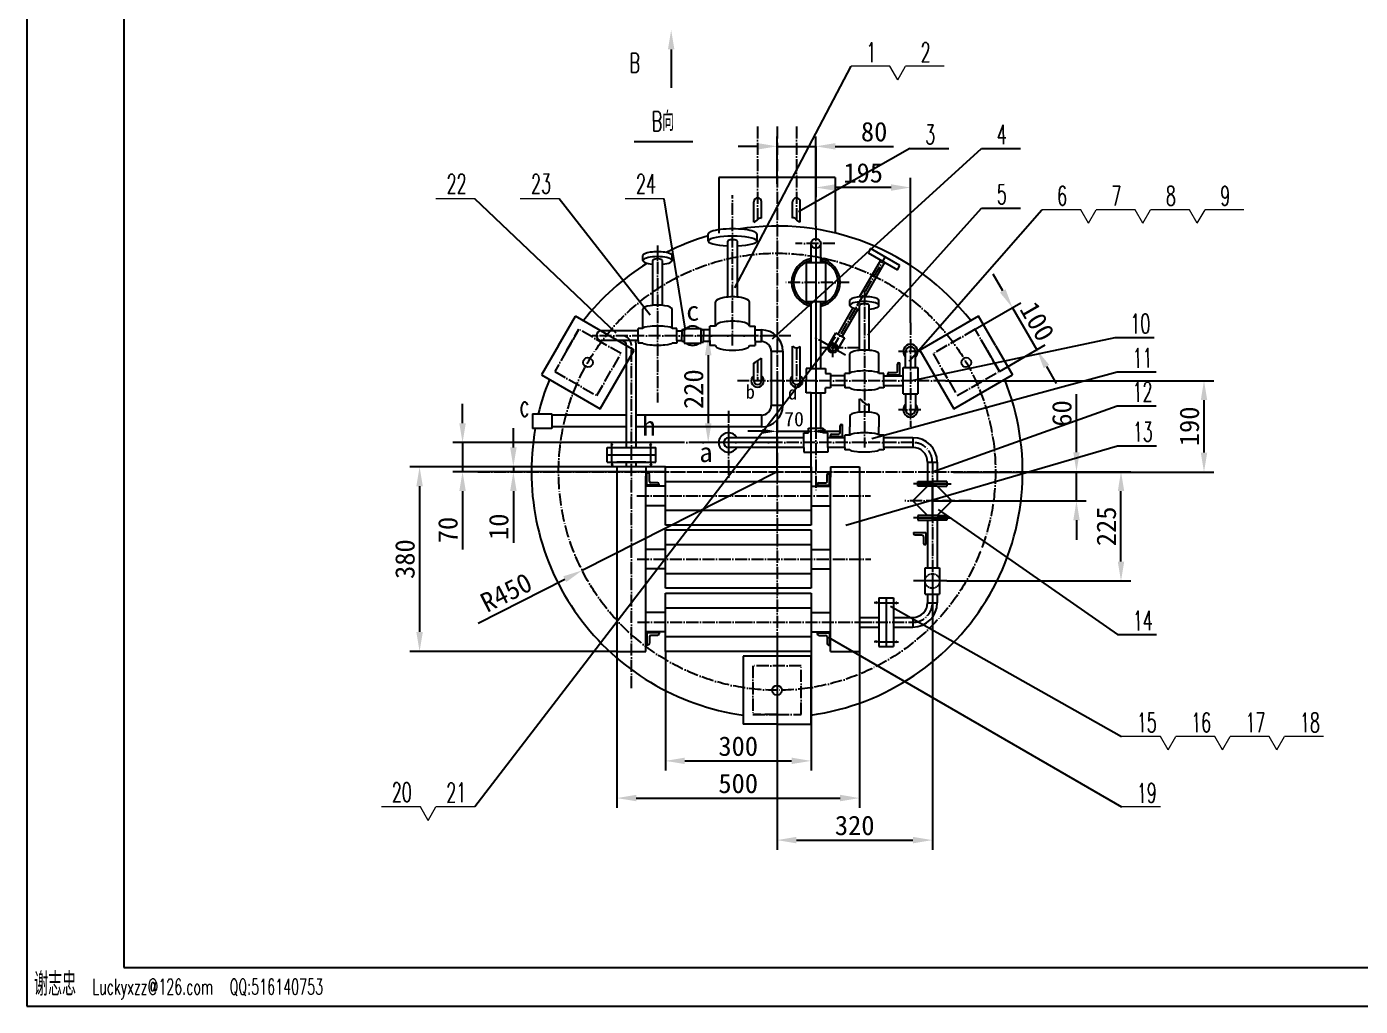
# Model space of a CAD drawing. Extents: x -156 to 6851, y -15624 to -9805.
# Drawn here: x -156 to 2592, y -15624 to -13606 of the extents above; entities that cross this region are included whole.
import ezdxf

# ---------------------------------------------------------------- set-up
doc = ezdxf.new("R2010")
doc.units = 0
doc.header["$LTSCALE"] = 10
doc.header["$MEASUREMENT"] = 0
doc.linetypes.add('DASHED2', pattern=[0.375, 0.25, -0.125])
doc.linetypes.add('DHX', pattern=[3.36, 2.5, -0.4, 0.06, -0.4])
doc.layers.get('0').update_dxf_attribs({"linetype": 'CONTINUOUS'})
doc.layers.get('DEFPOINTS').update_dxf_attribs({"linetype": 'CONTINUOUS'})
doc.layers.add('图层3', color=7, linetype='DASHED2')
doc.layers.add('细直线', color=7, linetype='CONTINUOUS', lineweight=15)
doc.styles.add('HZ', font='txt.shx', dxfattribs={"width": 0.6, "height": 5, "bigfont": 'hztxt.shx'})
doc.dimstyles.new('xie大字体ISO-25', dxfattribs={"dimtxt": 40, "dimasz": 40, "dimexe": 20, "dimexo": 0, "dimgap": 10, "dimtad": 1, "dimtxsty": 'Standard', "dimcen": 2.5, "dimadec": 0, "dimazin": 0, "dimtfac": 1, "dimtmove": 0, "dimatfit": 3, "dimfxl": 0, "dimarcsym": 0})

# ---------------------------------------------------------------- blocks, each defined once
blk = doc.blocks.new('*D176')
at = {"color": 0, "lineweight": -2}
for p, q in [((1710, -14732.7), (1710, -15301.4)), ((1390, -14862.7), (1390, -15301.4)), ((1430, -15281.4), (1670, -15281.4))]:
    blk.add_line(p, q, dxfattribs=at)
at = {"color": 0}
for points in [[(1430, -15274.7), (1430, -15288), (1390, -15281.4)], [(1670, -15274.7), (1670, -15288), (1710, -15281.4)]]:
    blk.add_solid(points, dxfattribs=at)
at = {"layer": 'DEFPOINTS', "color": 0}
for p in [(1710, -14732.7), (1390, -14862.7), (1710, -15281.4)]:
    blk.add_point(p, dxfattribs=at)
at = {"color": 0, "insert": (1550, -15251.4), "char_height": 40, "attachment_point": 5}
blk.add_mtext('320', dxfattribs=at)
blk = doc.blocks.new('*D177')
at = {"color": 0, "lineweight": -2}
for p, q in [((846.8, -14472.7), (846.8, -14432.7)), ((1160, -14512.7), (826.8, -14512.7)), ((1160, -14522.7), (826.8, -14522.7)), ((846.8, -14512.7), (846.8, -14522.7)), ((846.8, -14562.7), (846.8, -14669.3))]:
    blk.add_line(p, q, dxfattribs=at)
at = {"color": 0}
for points in [[(840.1, -14472.7), (853.5, -14472.7), (846.8, -14512.7)], [(840.1, -14562.7), (853.5, -14562.7), (846.8, -14522.7)]]:
    blk.add_solid(points, dxfattribs=at)
at = {"layer": 'DEFPOINTS', "color": 0}
for p in [(846.8, -14522.7), (1160, -14512.7), (1160, -14522.7)]:
    blk.add_point(p, dxfattribs=at)
at = {"color": 0, "insert": (816.8, -14636), "char_height": 40, "attachment_point": 5, "rotation": 90}
blk.add_mtext('10', dxfattribs=at)
blk = doc.blocks.new('*D178')
at = {"color": 0, "lineweight": -2}
for p, q in [((1390, -13930), (1390, -13832.6)), ((1470, -14017.1), (1470, -13832.6)), ((1350, -13852.6), (1310, -13852.6)), ((1390, -13852.6), (1470, -13852.6)), ((1510, -13852.6), (1630, -13852.6))]:
    blk.add_line(p, q, dxfattribs=at)
at = {"color": 0}
for points in [[(1350, -13845.9), (1350, -13859.2), (1390, -13852.6)], [(1510, -13845.9), (1510, -13859.2), (1470, -13852.6)]]:
    blk.add_solid(points, dxfattribs=at)
at = {"layer": 'DEFPOINTS', "color": 0}
for p in [(1470, -13852.6), (1390, -13930), (1470, -14017.1)]:
    blk.add_point(p, dxfattribs=at)
at = {"color": 0, "insert": (1590, -13822.6), "char_height": 40, "attachment_point": 5}
blk.add_mtext('80', dxfattribs=at)
blk = doc.blocks.new('*D179')
at = {"color": 0, "lineweight": -2}
for p, q in [((1470, -13852.6), (1470, -13957.4)), ((1665, -14216), (1665, -13917.4)), ((1625, -13937.4), (1510, -13937.4))]:
    blk.add_line(p, q, dxfattribs=at)
at = {"color": 0}
for points in [[(1510, -13930.7), (1510, -13944.1), (1470, -13937.4)], [(1625, -13930.7), (1625, -13944.1), (1665, -13937.4)]]:
    blk.add_solid(points, dxfattribs=at)
at = {"layer": 'DEFPOINTS', "color": 0}
for p in [(1470, -13852.6), (1470, -13937.4), (1665, -14216)]:
    blk.add_point(p, dxfattribs=at)
at = {"color": 0, "insert": (1567.5, -13907.4), "char_height": 40, "attachment_point": 5}
blk.add_mtext('195', dxfattribs=at)
blk = doc.blocks.new('*D180')
at = {"color": 0, "lineweight": -2}
for p, q in [((1060, -14512.7), (633.6, -14512.7)), ((653.6, -14552.7), (653.6, -14852.7)), ((1060, -14892.7), (633.6, -14892.7))]:
    blk.add_line(p, q, dxfattribs=at)
at = {"color": 0}
for points in [[(646.9, -14552.7), (660.3, -14552.7), (653.6, -14512.7)], [(646.9, -14852.7), (660.3, -14852.7), (653.6, -14892.7)]]:
    blk.add_solid(points, dxfattribs=at)
at = {"layer": 'DEFPOINTS', "color": 0}
for p in [(1060, -14512.7), (653.6, -14892.7), (1060, -14892.7)]:
    blk.add_point(p, dxfattribs=at)
at = {"color": 0, "insert": (623.6, -14702.7), "char_height": 40, "attachment_point": 5, "rotation": 90}
blk.add_mtext('380', dxfattribs=at)
blk = doc.blocks.new('*D181')
at = {"color": 0, "lineweight": -2}
for p, q in [((1060, -14892.7), (1060, -15214.8)), ((1560, -14892.7), (1560, -15214.8)), ((1100, -15194.8), (1520, -15194.8))]:
    blk.add_line(p, q, dxfattribs=at)
at = {"color": 0}
for points in [[(1100, -15188.1), (1100, -15201.4), (1060, -15194.8)], [(1520, -15188.1), (1520, -15201.4), (1560, -15194.8)]]:
    blk.add_solid(points, dxfattribs=at)
at = {"layer": 'DEFPOINTS', "color": 0}
for p in [(1060, -14892.7), (1560, -14892.7), (1560, -15194.8)]:
    blk.add_point(p, dxfattribs=at)
at = {"color": 0, "insert": (1310, -15164.8), "char_height": 40, "attachment_point": 5}
blk.add_mtext('500', dxfattribs=at)
blk = doc.blocks.new('*D184')
at = {"color": 0, "lineweight": -2}
for p, q in [((1855, -14150.3), (1835, -14115.6)), ((1798, -14229.4), (1892.4, -14174.9)), ((1875, -14184.9), (1925, -14271.5)), ((1848, -14316), (1942.4, -14261.5)), ((1945, -14306.1), (1965, -14340.8))]:
    blk.add_line(p, q, dxfattribs=at)
at = {"color": 0}
for points in [[(1860.8, -14146.9), (1849.3, -14153.6), (1875, -14184.9)], [(1950.8, -14302.8), (1939.3, -14309.5), (1925, -14271.5)]]:
    blk.add_solid(points, dxfattribs=at)
at = {"layer": 'DEFPOINTS', "color": 0}
for p in [(1798, -14229.4), (1925, -14271.5), (1848, -14316)]:
    blk.add_point(p, dxfattribs=at)
at = {"color": 0, "insert": (1926, -14213.2), "char_height": 40, "attachment_point": 5, "rotation": 300}
blk.add_mtext('100', dxfattribs=at)
blk = doc.blocks.new('*D185')
at = {"color": 0, "lineweight": -2}
for p, q in [((1345, -14242.7), (1228.2, -14242.7)), ((1248.2, -14282.7), (1248.2, -14422.7)), ((1390, -14462.7), (1228.2, -14462.7))]:
    blk.add_line(p, q, dxfattribs=at)
at = {"color": 0}
for points in [[(1241.5, -14282.7), (1254.9, -14282.7), (1248.2, -14242.7)], [(1241.5, -14422.7), (1254.9, -14422.7), (1248.2, -14462.7)]]:
    blk.add_solid(points, dxfattribs=at)
at = {"layer": 'DEFPOINTS', "color": 0}
for p in [(1345, -14242.7), (1248.2, -14462.7), (1390, -14462.7)]:
    blk.add_point(p, dxfattribs=at)
at = {"color": 0, "insert": (1218.2, -14352.7), "char_height": 40, "attachment_point": 5, "rotation": 90}
blk.add_mtext('220', dxfattribs=at)
blk = doc.blocks.new('*D186')
at = {"color": 0, "lineweight": -2}
for p, q in [((742.1, -14422.7), (742.1, -14382.7)), ((1173.7, -14462.7), (722.1, -14462.7)), ((742.1, -14462.7), (742.1, -14522.7)), ((1060, -14522.7), (722.1, -14522.7)), ((742.1, -14562.7), (742.1, -14682.7))]:
    blk.add_line(p, q, dxfattribs=at)
at = {"color": 0}
for points in [[(735.4, -14422.7), (748.8, -14422.7), (742.1, -14462.7)], [(735.4, -14562.7), (748.8, -14562.7), (742.1, -14522.7)]]:
    blk.add_solid(points, dxfattribs=at)
at = {"layer": 'DEFPOINTS', "color": 0}
for p in [(1173.7, -14462.7), (742.1, -14522.7), (1060, -14522.7)]:
    blk.add_point(p, dxfattribs=at)
at = {"color": 0, "insert": (712.1, -14642.7), "char_height": 40, "attachment_point": 5, "rotation": 90}
blk.add_mtext('70', dxfattribs=at)
blk = doc.blocks.new('*D187')
at = {"color": 0, "lineweight": -2}
for p, q in [((2006.9, -14482.7), (2006.9, -14362.7)), ((1963.3, -14522.7), (2026.9, -14522.7)), ((2006.9, -14582.7), (2006.9, -14522.7)), ((1710, -14582.7), (2026.9, -14582.7)), ((2006.9, -14622.7), (2006.9, -14662.7))]:
    blk.add_line(p, q, dxfattribs=at)
at = {"color": 0}
for points in [[(2000.3, -14482.7), (2013.6, -14482.7), (2006.9, -14522.7)], [(2000.3, -14622.7), (2013.6, -14622.7), (2006.9, -14582.7)]]:
    blk.add_solid(points, dxfattribs=at)
at = {"layer": 'DEFPOINTS', "color": 0}
for p in [(1963.3, -14522.7), (2006.9, -14522.7), (1710, -14582.7)]:
    blk.add_point(p, dxfattribs=at)
at = {"color": 0, "insert": (1976.9, -14402.7), "char_height": 40, "attachment_point": 5, "rotation": 90}
blk.add_mtext('60', dxfattribs=at)
blk = doc.blocks.new('*D188')
at = {"color": 0, "lineweight": -2}
for p, q in [((1897.5, -14522.7), (2118.6, -14522.7)), ((2098.6, -14707.7), (2098.6, -14562.7)), ((1740, -14747.7), (2118.6, -14747.7))]:
    blk.add_line(p, q, dxfattribs=at)
at = {"color": 0}
for points in [[(2092, -14562.7), (2105.3, -14562.7), (2098.6, -14522.7)], [(2092, -14707.7), (2105.3, -14707.7), (2098.6, -14747.7)]]:
    blk.add_solid(points, dxfattribs=at)
at = {"layer": 'DEFPOINTS', "color": 0}
for p in [(1897.5, -14522.7), (2098.6, -14522.7), (1740, -14747.7)]:
    blk.add_point(p, dxfattribs=at)
at = {"color": 0, "insert": (2068.6, -14635.2), "char_height": 40, "attachment_point": 5, "rotation": 90}
blk.add_mtext('225', dxfattribs=at)
blk = doc.blocks.new('*D189')
at = {"color": 0, "lineweight": -2}
for p, q in [((1160, -14892.7), (1160, -15138.2)), ((1460, -14892.7), (1460, -15138.2)), ((1200, -15118.2), (1420, -15118.2))]:
    blk.add_line(p, q, dxfattribs=at)
at = {"color": 0}
for points in [[(1200, -15111.5), (1200, -15124.8), (1160, -15118.2)], [(1420, -15111.5), (1420, -15124.8), (1460, -15118.2)]]:
    blk.add_solid(points, dxfattribs=at)
at = {"layer": 'DEFPOINTS', "color": 0}
for p in [(1160, -14892.7), (1460, -14892.7), (1460, -15118.2)]:
    blk.add_point(p, dxfattribs=at)
at = {"color": 0, "insert": (1310, -15088.2), "char_height": 40, "attachment_point": 5}
blk.add_mtext('300', dxfattribs=at)
blk = doc.blocks.new('*D190')
at = {"color": 0, "lineweight": -2}
for p, q in [((1390, -14522.7), (1390, -14419.5)), ((1460, -14522.7), (1460, -14419.5)), ((1360, -14439.5), (1330, -14439.5)), ((1390, -14439.5), (1460, -14439.5)), ((1490, -14439.5), (1520, -14439.5))]:
    blk.add_line(p, q, dxfattribs=at)
at = {"color": 0}
for points in [[(1360, -14434.5), (1360, -14444.5), (1390, -14439.5)], [(1490, -14434.5), (1490, -14444.5), (1460, -14439.5)]]:
    blk.add_solid(points, dxfattribs=at)
at = {"layer": 'DEFPOINTS', "color": 0}
for p in [(1460, -14439.5), (1390, -14522.7), (1460, -14522.7)]:
    blk.add_point(p, dxfattribs=at)
at = {"color": 0, "insert": (1425, -14414.5), "char_height": 30, "attachment_point": 5}
blk.add_mtext('70', dxfattribs=at)
blk = doc.blocks.new('*D191')
at = {"color": 0, "lineweight": -2}
for p, q in [((1737.1, -14335.2), (2289.6, -14335.2)), ((2269.6, -14375.2), (2269.6, -14483.3)), ((1753.5, -14523.3), (2289.6, -14523.3))]:
    blk.add_line(p, q, dxfattribs=at)
at = {"color": 0}
for points in [[(2263, -14375.2), (2276.3, -14375.2), (2269.6, -14335.2)], [(2263, -14483.3), (2276.3, -14483.3), (2269.6, -14523.3)]]:
    blk.add_solid(points, dxfattribs=at)
at = {"layer": 'DEFPOINTS', "color": 0}
for p in [(1737.1, -14335.2), (1753.5, -14523.3), (2269.6, -14523.3)]:
    blk.add_point(p, dxfattribs=at)
at = {"color": 0, "insert": (2239.6, -14429.2), "char_height": 40, "attachment_point": 5, "rotation": 90}
blk.add_mtext('190', dxfattribs=at)
blk = doc.blocks.new('*D202')
at = {"color": 0, "lineweight": -2}
for p, q in [((1390, -14522.7), (988.5, -14725.9)), ((774.4, -14834.3), (952.8, -14744))]:
    blk.add_line(p, q, dxfattribs=at)
at = {"color": 0}
blk.add_solid([(949.8, -14738), (955.8, -14749.9), (988.5, -14725.9)], dxfattribs=at)
at = {"layer": 'DEFPOINTS', "color": 0}
for p in [(1390, -14522.7), (988.5, -14725.9)]:
    blk.add_point(p, dxfattribs=at)
at = {"color": 0, "insert": (832.2, -14771.4), "char_height": 40, "attachment_point": 5, "rotation": 26.85}
blk.add_mtext('R450', dxfattribs=at)

msp = doc.modelspace()

# ---------------------------------------------------------------- linework, layer by layer
at = {"color": 0}
for p, q in [((-155.873, -10871.679), (-155.873, -15623.679)), ((44.127, -10951.679), (44.127, -15543.679)), ((1303.343, -14143.665), (1542.606, -13687.538)), ((1095.688, -13842.569), (1216.846, -13842.569)), ((1380.513, -14248.773), (1811.414, -13856.794)), ((1663.869, -13856.794), (1434.115, -13987.604)), ((1663.869, -13856.794), (1743.869, -13856.794)), ((1811.414, -13856.794), (1891.414, -13856.794)), ((1509.978, -13916.683), (1269.978, -13916.683)), ((1269.978, -13916.683), (1269.978, -14031.118)), ((1509.978, -13916.683), (1509.978, -14031.118)), ((1058.785, -14237.4), (767.177, -13960.514)), ((1128.514, -14200.213), (941.001, -13960.514)), ((1201.115, -14230.943), (1157.296, -13960.514)), ((1341.978, -14008.955), (1341.978, -13966.683)), ((1357.978, -14000.257), (1357.978, -13966.683)), ((1421.978, -14000.257), (1421.978, -13966.683)), ((1437.978, -14008.955), (1437.978, -13966.683)), ((1577.094, -14240.998), (1811.414, -13980.153)), ((1662.328, -14294.818), (1935.696, -13983.107)), ((1811.414, -13980.153), (1891.414, -13980.153)), ((1248.305, -14047.683), (1248.305, -14032.683)), ((1348.305, -14032.683), (1348.305, -14047.683)), ((1288.305, -14163.1), (1288.305, -14047.683)), ((1308.305, -14163.1), (1308.305, -14047.683)), ((1459.974, -14092.683), (1459.974, -14052.683)), ((1479.974, -14092.683), (1479.974, -14052.683)), ((1582.667, -14063.121), (1577.667, -14071.782)), ((1643.289, -14098.121), (1582.667, -14063.121)), ((1113.849, -14087.683), (1113.849, -14077.683)), ((1133.849, -14180.14), (1133.849, -14087.683)), ((1153.849, -14180.14), (1153.849, -14087.683)), ((1173.849, -14087.683), (1173.849, -14077.683)), ((1489.974, -14092.683), (1449.974, -14092.683)), ((1449.974, -14092.683), (1449.974, -14172.683)), ((1489.974, -14092.683), (1489.974, -14172.683)), ((1559.833, -14162.672), (1603.648, -14086.782)), ((1571.645, -14162.213), (1612.308, -14091.782)), ((1577.667, -14071.782), (1612.308, -14091.782)), ((1612.308, -14091.782), (1638.289, -14106.782)), ((1638.289, -14106.782), (1643.289, -14098.121)), ((1263.305, -14222.683), (1263.305, -14172.683)), ((1333.305, -14222.683), (1333.305, -14172.683)), ((1489.974, -14172.683), (1449.974, -14172.683)), ((1459.974, -14310.201), (1459.974, -14172.683)), ((1479.974, -14310.201), (1479.974, -14172.683)), ((1539.974, -14180.201), (1539.974, -14170.201)), ((1599.974, -14180.201), (1599.974, -14170.201)), ((939.645, -14262.683), (974.645, -14202.061)), ((1095.888, -14272.061), (974.645, -14202.061)), ((1113.849, -14227.683), (1113.849, -14187.683)), ((1173.849, -14227.683), (1173.849, -14187.683)), ((1515.648, -14239.202), (1546.783, -14185.275)), ((1524.308, -14244.202), (1557.088, -14187.425)), ((1559.974, -14272.658), (1559.974, -14180.201)), ((1579.974, -14272.658), (1579.974, -14180.201)), ((1805.311, -14202.061), (1684.068, -14272.061)), ((1840.311, -14262.683), (1805.311, -14202.061)), ((1113.849, -14227.683), (1103.849, -14227.683)), ((1103.849, -14252.683), (1103.849, -14227.683)), ((1183.849, -14227.683), (1173.849, -14227.683)), ((1183.849, -14252.683), (1183.849, -14227.683)), ((1198.849, -14230.683), (1193.849, -14230.683)), ((1193.849, -14230.683), (1193.849, -14242.683)), ((1198.849, -14232.683), (1198.849, -14227.683)), ((1198.849, -14227.683), (1233.49, -14227.683)), ((1198.849, -14230.683), (1198.849, -14257.683)), ((1198.849, -14232.683), (1198.849, -14230.683)), ((1233.49, -14227.683), (1233.49, -14232.683)), ((1233.49, -14257.683), (1233.49, -14229.683)), ((1233.49, -14232.683), (1233.49, -14229.683)), ((1233.49, -14229.683), (1238.49, -14229.683)), ((1238.49, -14229.683), (1238.49, -14242.683)), ((1251.632, -14230.683), (1238.49, -14230.683)), ((1263.305, -14222.683), (1251.632, -14222.683)), ((1251.632, -14252.683), (1251.632, -14222.683)), ((1333.305, -14222.683), (1344.978, -14222.683)), ((1344.978, -14252.683), (1344.978, -14222.683)), ((1344.978, -14230.683), (1357.978, -14230.683)), ((1357.978, -14230.683), (1357.978, -14254.683)), ((1357.978, -14254.683), (1357.978, -14230.683)), ((1510.73, -14245.538), (767.177, -15213.062)), ((1103.849, -14232.683), (1027.683, -14232.683)), ((1103.849, -14252.683), (1027.683, -14252.683)), ((1103.849, -14252.683), (1103.849, -14257.683)), ((1113.849, -14257.683), (1103.849, -14257.683)), ((1183.849, -14257.683), (1173.849, -14257.683)), ((1183.849, -14232.683), (1193.849, -14232.683)), ((1183.849, -14252.683), (1183.849, -14257.683)), ((1183.849, -14252.683), (1193.849, -14252.683)), ((1193.849, -14254.683), (1193.849, -14242.683)), ((1198.849, -14254.683), (1193.849, -14254.683)), ((1198.849, -14257.683), (1233.49, -14257.683)), ((1233.49, -14255.683), (1238.49, -14255.683)), ((1238.49, -14255.683), (1238.49, -14242.683)), ((1251.632, -14254.683), (1238.49, -14254.683)), ((1251.632, -14252.683), (1251.632, -14262.683)), ((1344.978, -14252.683), (1344.978, -14262.683)), ((1344.978, -14254.683), (1357.978, -14254.683)), ((1496.318, -14262.683), (1511.318, -14236.702)), ((1511.318, -14236.702), (1528.638, -14246.702)), ((1528.638, -14246.702), (1513.638, -14272.683)), ((1664.974, -14335.201), (2086.66, -14246.418)), ((2086.66, -14246.418), (2166.66, -14246.418)), ((939.645, -14262.683), (904.645, -14323.305)), ((1025.888, -14393.305), (1095.888, -14272.061)), ((1079.978, -14472.683), (1079.978, -14262.683)), ((1099.978, -14472.683), (1099.978, -14262.683)), ((1263.305, -14262.683), (1251.632, -14262.683)), ((1333.305, -14262.683), (1344.978, -14262.683)), ((1377.978, -14274.683), (1401.978, -14274.683)), ((1377.978, -14274.683), (1377.978, -14386.19)), ((1401.978, -14274.683), (1401.978, -14386.19)), ((1421.978, -14335.201), (1421.978, -14264.147)), ((1437.978, -14335.201), (1437.978, -14264.617)), ((1539.974, -14320.201), (1539.974, -14280.201)), ((1599.974, -14320.201), (1599.974, -14280.201)), ((1654.974, -14308.201), (1654.974, -14275.201)), ((1674.974, -14308.201), (1674.974, -14275.201)), ((1684.068, -14272.061), (1754.068, -14393.305)), ((1840.311, -14262.683), (1875.311, -14323.305)), ((1341.978, -14335.201), (1341.978, -14299.074)), ((1357.978, -14335.201), (1357.978, -14288.86)), ((1459.974, -14310.201), (1449.974, -14310.201)), ((1449.974, -14310.201), (1449.974, -14335.201)), ((1459.974, -14310.201), (1489.974, -14310.201)), ((1489.974, -14310.201), (1489.974, -14320.201)), ((1637.947, -14315.302), (1637.947, -14301.302)), ((1640.947, -14298.302), (1642.947, -14298.302)), ((1642.947, -14323.302), (1642.947, -14298.302)), ((1649.974, -14362.201), (1649.974, -14308.201)), ((1649.974, -14308.201), (1679.974, -14308.201)), ((1679.974, -14308.201), (1679.974, -14362.201)), ((904.645, -14323.305), (1025.888, -14393.305)), ((1389.978, -14335.201), (1389.978, -14443.06)), ((1449.974, -14360.201), (1449.974, -14335.201)), ((1469.974, -14335.201), (1469.974, -14443.06)), ((1489.974, -14320.201), (1494.974, -14320.201)), ((1494.974, -14320.201), (1499.974, -14320.201)), ((1499.974, -14320.201), (1499.974, -14350.201)), ((1529.974, -14325.201), (1499.974, -14325.201)), ((1539.974, -14320.201), (1529.974, -14320.201)), ((1529.974, -14345.201), (1529.974, -14320.201)), ((1585.168, -14454.567), (2091.053, -14317.189)), ((1609.974, -14320.201), (1599.974, -14320.201)), ((1609.974, -14345.201), (1609.974, -14320.201)), ((1609.974, -14325.201), (1649.974, -14325.201)), ((1617.947, -14323.302), (1617.947, -14321.302)), ((1617.947, -14323.302), (1642.947, -14323.302)), ((1620.947, -14318.302), (1634.947, -14318.302)), ((1754.068, -14393.305), (1875.311, -14323.305)), ((2091.053, -14317.189), (2171.053, -14317.189)), ((1459.974, -14360.201), (1449.974, -14360.201)), ((1459.974, -14360.201), (1489.974, -14360.201)), ((1459.974, -14430.19), (1459.974, -14360.201)), ((1479.974, -14430.19), (1479.974, -14360.201)), ((1489.974, -14360.201), (1489.974, -14350.201)), ((1499.974, -14350.201), (1489.974, -14350.201)), ((1529.974, -14345.201), (1499.974, -14345.201)), ((1529.974, -14345.201), (1529.974, -14350.201)), ((1539.974, -14350.201), (1529.974, -14350.201)), ((1609.974, -14350.201), (1599.974, -14350.201)), ((1609.974, -14345.201), (1649.974, -14345.201)), ((1609.974, -14345.201), (1609.974, -14350.201)), ((1649.974, -14362.201), (1679.974, -14362.201)), ((1654.974, -14362.201), (1654.974, -14395.201)), ((1654.974, -14362.201), (1654.974, -14395.201)), ((1674.974, -14362.201), (1674.974, -14395.201)), ((1674.974, -14362.201), (1674.974, -14395.201)), ((1401.978, -14386.19), (1377.978, -14386.19)), ((1401.978, -14386.19), (1377.978, -14386.19)), ((1389.978, -14389.13), (1389.978, -14441.458)), ((1469.974, -14396.129), (1469.974, -14406.19)), ((1559.974, -14400.14), (1559.974, -14372.635)), ((1579.974, -14400.14), (1579.974, -14383.065)), ((1709.978, -14522.683), (2091.053, -14387.025)), ((2091.053, -14387.025), (2171.053, -14387.025)), ((886.115, -14403.505), (886.115, -14433.505)), ((886.115, -14403.505), (926.115, -14403.505)), ((926.115, -14403.505), (926.115, -14433.505)), ((926.115, -14406.19), (926.115, -14430.19)), ((1079.978, -14406.19), (926.115, -14406.19)), ((1180.509, -14406.19), (1099.978, -14406.19)), ((1319.982, -14406.19), (1180.509, -14406.19)), ((1357.978, -14406.19), (1319.982, -14406.19)), ((1357.978, -14406.19), (1357.978, -14430.19)), ((1539.974, -14407.683), (1539.974, -14430.19)), ((1599.974, -14407.683), (1599.974, -14430.19)), ((926.115, -14433.505), (886.115, -14433.505)), ((1079.978, -14430.19), (926.115, -14430.19)), ((1179.982, -14430.19), (1099.978, -14430.19)), ((1319.982, -14430.19), (1179.982, -14430.19)), ((1357.978, -14430.19), (1319.982, -14430.19)), ((1444.974, -14472.683), (1444.974, -14442.683)), ((1444.974, -14442.683), (1454.974, -14442.683)), ((1454.974, -14437.683), (1454.974, -14432.683)), ((1454.974, -14432.683), (1484.974, -14432.683)), ((1454.974, -14442.683), (1454.974, -14437.683)), ((1459.974, -14432.683), (1459.974, -14430.19)), ((1469.974, -14430.19), (1469.974, -14441.458)), ((1479.974, -14432.683), (1479.974, -14430.19)), ((1484.974, -14432.683), (1484.974, -14442.683)), ((1494.974, -14442.683), (1484.974, -14442.683)), ((1494.974, -14472.683), (1494.974, -14442.683)), ((1500.127, -14450.094), (1500.127, -14448.094)), ((1500.127, -14450.094), (1525.127, -14450.094)), ((1503.127, -14445.094), (1517.127, -14445.094)), ((1520.127, -14442.094), (1520.127, -14428.094)), ((1523.127, -14425.094), (1525.127, -14425.094)), ((1525.127, -14450.094), (1525.127, -14425.094)), ((1539.974, -14447.683), (1529.974, -14447.683)), ((1529.974, -14472.683), (1529.974, -14447.683)), ((1539.974, -14447.683), (1539.974, -14430.19)), ((1599.974, -14447.683), (1599.974, -14430.19)), ((1609.974, -14447.683), (1599.974, -14447.683)), ((1609.974, -14472.683), (1609.974, -14447.683)), ((1039.978, -14472.683), (1139.978, -14472.683)), ((1039.978, -14502.683), (1039.978, -14472.683)), ((1047.974, -14468.826), (1051.777, -14465.4)), ((1051.682, -14468.636), (1048.354, -14465.4)), ((1049.978, -14467.683), (1049.978, -14462.683)), ((1049.978, -14472.683), (1049.978, -14467.683)), ((1049.978, -14502.683), (1049.978, -14472.683)), ((1131.982, -14468.826), (1128.179, -14465.4)), ((1128.274, -14468.636), (1131.602, -14465.4)), ((1129.978, -14467.683), (1129.978, -14462.683)), ((1129.978, -14472.683), (1129.978, -14467.683)), ((1129.978, -14502.683), (1129.978, -14472.683)), ((1139.978, -14502.683), (1139.978, -14472.683)), ((1444.974, -14452.683), (1289.978, -14452.683)), ((1444.974, -14472.683), (1289.978, -14472.683)), ((1444.974, -14472.683), (1444.974, -14482.683)), ((1529.974, -14452.683), (1494.974, -14452.683)), ((1529.974, -14472.683), (1494.974, -14472.683)), ((1494.974, -14472.683), (1494.974, -14482.683)), ((1529.974, -14472.683), (1529.974, -14477.683)), ((1539.974, -14477.683), (1529.974, -14477.683)), ((1531.463, -14632.45), (2091.516, -14469.218)), ((1609.974, -14477.683), (1599.974, -14477.683)), ((1669.978, -14452.683), (1609.974, -14452.683)), ((1669.978, -14472.683), (1609.974, -14472.683)), ((1609.974, -14472.683), (1609.974, -14477.683)), ((1669.978, -14452.683), (1669.978, -14472.683)), ((2091.516, -14469.218), (2171.516, -14469.218)), ((1039.978, -14487.683), (1139.978, -14487.683)), ((1039.978, -14502.683), (1139.978, -14502.683)), ((1047.974, -14506.54), (1051.777, -14509.966)), ((1051.682, -14506.73), (1048.354, -14509.966)), ((1049.978, -14502.683), (1049.978, -14507.683)), ((1119.978, -14502.683), (1059.978, -14502.683)), ((1079.978, -14512.683), (1079.978, -14502.683)), ((1099.978, -14512.683), (1099.978, -14502.683)), ((1131.982, -14506.54), (1128.179, -14509.966)), ((1128.274, -14506.73), (1131.602, -14509.966)), ((1129.978, -14502.683), (1129.978, -14507.683)), ((1444.974, -14482.683), (1469.974, -14482.683)), ((1494.974, -14482.683), (1469.974, -14482.683)), ((1699.978, -14502.683), (1699.978, -14542.683)), ((1699.978, -14502.683), (1719.978, -14502.683)), ((1719.978, -14502.683), (1719.978, -14542.683)), ((1049.978, -14507.683), (1049.978, -14512.683)), ((1049.978, -14507.683), (1049.978, -14512.683)), ((1119.978, -14512.683), (1059.978, -14512.683)), ((1059.978, -14512.683), (1059.978, -14892.683)), ((1119.978, -14512.683), (1119.978, -14533.714)), ((1119.978, -14552.683), (1119.978, -14531.652)), ((1123.978, -14525.683), (1121.978, -14525.683)), ((1121.978, -14550.683), (1121.978, -14525.683)), ((1126.978, -14542.683), (1126.978, -14528.683)), ((1129.978, -14507.683), (1129.978, -14512.683)), ((1129.978, -14507.683), (1129.978, -14512.683)), ((1159.978, -14572.683), (1159.978, -14512.683)), ((1159.978, -14512.683), (1314.21, -14512.683)), ((1314.21, -14512.683), (1459.978, -14512.683)), ((1459.978, -14512.683), (1459.978, -14632.683)), ((1492.978, -14542.683), (1492.978, -14528.683)), ((1495.978, -14525.683), (1497.978, -14525.683)), ((1497.978, -14550.683), (1497.978, -14525.683)), ((1499.978, -14512.683), (1499.978, -14533.714)), ((1499.978, -14512.683), (1559.978, -14512.683)), ((1499.978, -14552.683), (1499.978, -14531.652)), ((1559.978, -14512.683), (1559.978, -14892.683)), ((1159.978, -14552.683), (1119.978, -14552.683)), ((1119.978, -14892.683), (1119.978, -14552.683)), ((1146.978, -14550.683), (1121.978, -14550.683)), ((1143.978, -14545.683), (1129.978, -14545.683)), ((1146.978, -14550.683), (1146.978, -14548.683)), ((1159.978, -14542.683), (1314.21, -14542.683)), ((1314.21, -14542.683), (1459.978, -14542.683)), ((1459.978, -14552.683), (1499.978, -14552.683)), ((1472.978, -14550.683), (1472.978, -14548.683)), ((1472.978, -14550.683), (1497.978, -14550.683)), ((1475.978, -14545.683), (1489.978, -14545.683)), ((1499.978, -14892.683), (1499.978, -14552.683)), ((1699.978, -14552.683), (1669.978, -14582.683)), ((1739.978, -14547.683), (1671.025, -14547.683)), ((1679.978, -14552.683), (1679.978, -14542.683)), ((1679.978, -14542.683), (1709.978, -14542.683)), ((1679.978, -14547.683), (1748.931, -14547.683)), ((1719.978, -14552.683), (1679.978, -14552.683)), ((1709.978, -14542.683), (1709.978, -14622.683)), ((1709.978, -14622.683), (1709.978, -14542.683)), ((1739.978, -14542.683), (1709.978, -14542.683)), ((1719.978, -14552.683), (1749.978, -14582.683)), ((1719.978, -14552.683), (1739.978, -14552.683)), ((1739.978, -14542.683), (1739.978, -14552.683)), ((1159.978, -14632.683), (1159.978, -14572.683)), ((1699.978, -14612.683), (1669.978, -14582.683)), ((1719.978, -14612.683), (1749.978, -14582.683)), ((1159.978, -14592.683), (1119.978, -14592.683)), ((1314.21, -14602.683), (1159.978, -14602.683)), ((1459.978, -14602.683), (1314.21, -14602.683)), ((1459.978, -14592.683), (1499.978, -14592.683)), ((1719.978, -14612.683), (1679.978, -14612.683)), ((1679.978, -14612.683), (1679.978, -14622.683)), ((1719.978, -14612.683), (1739.978, -14612.683)), ((1721.638, -14600.367), (2091.516, -14858.077)), ((1739.978, -14612.683), (1739.978, -14622.683)), ((1314.21, -14632.683), (1159.978, -14632.683)), ((1159.978, -14702.683), (1159.978, -14642.683)), ((1159.978, -14642.683), (1314.21, -14642.683)), ((1459.978, -14632.683), (1314.21, -14632.683)), ((1314.21, -14642.683), (1459.978, -14642.683)), ((1459.978, -14642.683), (1459.978, -14762.683)), ((1739.978, -14617.683), (1671.025, -14617.683)), ((1679.978, -14617.683), (1748.931, -14617.683)), ((1679.978, -14622.683), (1709.978, -14622.683)), ((1699.978, -14622.683), (1699.978, -14720.683)), ((1739.978, -14622.683), (1709.978, -14622.683)), ((1719.978, -14622.683), (1719.978, -14720.683)), ((1671.433, -14647.873), (1696.433, -14647.873)), ((1671.433, -14647.873), (1671.433, -14649.873)), ((1674.433, -14652.873), (1688.433, -14652.873)), ((1691.433, -14655.873), (1691.433, -14669.873)), ((1696.433, -14647.873), (1696.433, -14672.873)), ((1159.978, -14682.683), (1119.978, -14682.683)), ((1159.978, -14672.683), (1314.21, -14672.683)), ((1314.21, -14672.683), (1459.978, -14672.683)), ((1459.978, -14682.683), (1499.978, -14682.683)), ((1694.433, -14672.873), (1696.433, -14672.873)), ((1159.978, -14722.683), (1119.978, -14722.683)), ((1159.978, -14762.683), (1159.978, -14702.683)), ((1459.978, -14722.683), (1499.978, -14722.683)), ((1694.978, -14774.683), (1694.978, -14720.683)), ((1694.978, -14720.683), (1724.978, -14720.683)), ((1724.978, -14720.683), (1724.978, -14774.683)), ((1314.21, -14732.683), (1159.978, -14732.683)), ((1459.978, -14732.683), (1314.21, -14732.683)), ((1739.978, -14747.683), (1671.025, -14747.683)), ((1314.21, -14762.683), (1159.978, -14762.683)), ((1159.978, -14832.683), (1159.978, -14772.683)), ((1159.978, -14772.683), (1314.21, -14772.683)), ((1459.978, -14762.683), (1314.21, -14762.683)), ((1314.21, -14772.683), (1459.978, -14772.683)), ((1459.978, -14772.683), (1459.978, -14892.683)), ((1694.978, -14774.683), (1724.978, -14774.683)), ((1699.978, -14774.683), (1699.978, -14792.683)), ((1719.978, -14774.683), (1719.978, -14792.683)), ((1159.978, -14802.683), (1314.21, -14802.683)), ((1314.21, -14802.683), (1459.978, -14802.683)), ((1594.978, -14792.683), (1589.978, -14792.683)), ((1594.978, -14792.683), (1589.978, -14792.683)), ((1596.121, -14790.679), (1592.695, -14794.482)), ((1595.931, -14794.387), (1592.695, -14791.059)), ((1599.978, -14792.683), (1594.978, -14792.683)), ((1599.978, -14782.683), (1599.978, -14882.683)), ((1599.978, -14782.683), (1629.978, -14782.683)), ((1599.978, -14792.683), (1629.978, -14792.683)), ((1614.978, -14782.683), (1614.978, -14882.683)), ((1623.631, -14799.851), (2099.751, -15067.888)), ((1629.978, -14782.683), (1629.978, -14882.683)), ((1629.978, -14792.683), (1634.978, -14792.683)), ((1633.835, -14790.679), (1637.261, -14794.482)), ((1634.025, -14794.387), (1637.261, -14791.059)), ((1634.978, -14792.683), (1639.978, -14792.683)), ((1699.978, -14792.683), (1719.978, -14792.683)), ((1159.978, -14812.683), (1119.978, -14812.683)), ((1159.978, -14892.683), (1159.978, -14832.683)), ((1459.978, -14812.683), (1499.978, -14812.683)), ((1559.978, -14822.683), (1599.978, -14822.683)), ((1629.978, -14822.683), (1669.978, -14822.683)), ((1669.978, -14822.683), (1669.978, -14842.683)), ((1159.978, -14852.683), (1119.978, -14852.683)), ((1146.978, -14854.683), (1121.978, -14854.683)), ((1121.978, -14854.683), (1121.978, -14879.683)), ((1126.978, -14862.683), (1126.978, -14876.683)), ((1143.978, -14859.683), (1129.978, -14859.683)), ((1146.978, -14854.683), (1146.978, -14856.683)), ((1314.21, -14862.683), (1159.978, -14862.683)), ((1459.978, -14862.683), (1314.21, -14862.683)), ((1459.978, -14852.683), (1499.978, -14852.683)), ((1472.978, -14854.683), (1497.978, -14854.683)), ((1472.978, -14854.683), (1472.978, -14856.683)), ((1475.978, -14859.683), (1489.978, -14859.683)), ((1492.978, -14862.683), (1492.978, -14876.683)), ((1495.402, -14863.27), (2099.751, -15213.062)), ((1497.978, -14854.683), (1497.978, -14879.683)), ((1559.978, -14842.683), (1599.978, -14842.683)), ((1629.978, -14842.683), (1669.978, -14842.683)), ((2091.516, -14858.077), (2171.516, -14858.077)), ((1123.978, -14879.683), (1121.978, -14879.683)), ((1495.978, -14879.683), (1497.978, -14879.683)), ((1594.978, -14872.683), (1589.978, -14872.683)), ((1594.978, -14872.683), (1589.978, -14872.683)), ((1596.121, -14874.687), (1592.695, -14870.883)), ((1595.931, -14870.979), (1592.695, -14874.307)), ((1599.978, -14872.683), (1594.978, -14872.683)), ((1599.978, -14872.683), (1629.978, -14872.683)), ((1599.978, -14882.683), (1629.978, -14882.683)), ((1629.978, -14872.683), (1634.978, -14872.683)), ((1633.835, -14874.687), (1637.261, -14870.883)), ((1634.025, -14870.979), (1637.261, -14874.307)), ((1634.978, -14872.683), (1639.978, -14872.683)), ((1059.978, -14892.683), (1119.978, -14892.683)), ((1314.21, -14892.683), (1159.978, -14892.683)), ((1459.978, -14892.683), (1314.21, -14892.683)), ((1459.978, -14902.683), (1319.978, -14902.683)), ((1319.978, -14902.683), (1319.978, -15042.683)), ((1459.978, -15042.683), (1459.978, -14902.683)), ((1499.978, -14892.683), (1559.978, -14892.683)), ((1389.978, -15042.683), (1319.978, -15042.683)), ((1389.978, -15042.683), (1459.978, -15042.683)), ((44.127, -15543.679), (6484.127, -15543.679)), ((-155.873, -15623.679), (6564.127, -15623.679))]:
    msp.add_line(p, q, dxfattribs=at)
msp.add_line((1171.913, -13652.941), (1171.913, -13732.162))
at = {"linetype": 'DHX'}
for p, q in [((1349.978, -13811.565), (1349.978, -14003.878)), ((1389.978, -13811.565), (1389.978, -15202.876)), ((1429.978, -13811.565), (1429.978, -14003.878)), ((1298.305, -14262.683), (1298.305, -13952.798)), ((1469.974, -14017.089), (1469.974, -14406.19)), ((1143.849, -14057.115), (1143.849, -14380.165)), ((1509.073, -14052.683), (1428.172, -14052.683)), ((1469.974, -14068.748), (1469.974, -14406.19)), ((1504.978, -14267.683), (1612.978, -14080.621)), ((1538.648, -14132.683), (1404.613, -14132.683)), ((1569.974, -14149.632), (1569.974, -14472.683)), ((956.965, -14272.683), (981.965, -14229.382)), ((981.965, -14229.382), (956.965, -14272.683)), ((1068.568, -14279.382), (981.965, -14229.382)), ((1664.974, -14216.027), (1664.974, -14430.06)), ((1797.991, -14229.382), (1711.388, -14279.382)), ((1822.991, -14272.683), (1797.991, -14229.382)), ((1822.991, -14272.683), (1797.991, -14229.382)), ((1418.687, -14242.683), (1008.978, -14242.683)), ((1530.842, -14282.615), (1468.215, -14246.458)), ((1504.978, -14286.442), (1504.978, -14247.683)), ((956.965, -14272.683), (931.965, -14315.984)), ((956.965, -14272.683), (931.965, -14315.984)), ((1018.568, -14365.984), (1068.568, -14279.382)), ((1089.978, -14968.548), (1089.978, -14262.683)), ((1429.978, -14267.494), (1429.978, -14335.201)), ((1559.974, -14267.683), (1479.974, -14267.683)), ((1686.212, -14275.201), (1640.331, -14275.201)), ((1711.388, -14279.382), (1761.388, -14365.984)), ((1822.991, -14272.683), (1847.991, -14315.984)), ((1847.991, -14315.984), (1822.991, -14272.683)), ((1349.978, -14294.508), (1349.978, -14335.201)), ((931.965, -14315.984), (1018.568, -14365.984)), ((1433.536, -14335.201), (1308.421, -14335.201)), ((1737.094, -14335.201), (1433.536, -14335.201)), ((1761.388, -14365.984), (1847.991, -14315.984)), ((1686.212, -14395.201), (1640.331, -14395.201)), ((1289.978, -14397.318), (1289.978, -14535.275)), ((1289.978, -14442.683), (1289.978, -14482.683)), ((1469.974, -14430.19), (1469.974, -14563.103)), ((1469.974, -14430.19), (1469.974, -14517.367)), ((1669.978, -14462.683), (1173.721, -14462.683)), ((1709.978, -14502.683), (1709.978, -14792.683)), ((773.344, -14522.683), (1963.333, -14522.683)), ((1136.939, -14522.683), (1597.046, -14522.683)), ((1101.486, -14572.683), (1582.263, -14572.683)), ((1789.637, -14582.683), (1653.028, -14582.683)), ((1101.879, -14702.683), (1582.964, -14702.683)), ((1102.284, -14832.683), (1314.21, -14832.683)), ((1314.21, -14832.683), (1584.371, -14832.683)), ((1559.978, -14832.683), (1669.978, -14832.683)), ((1439.978, -14922.683), (1339.978, -14922.683)), ((1339.978, -14922.683), (1339.978, -15022.683)), ((1439.978, -15022.683), (1439.978, -14922.683)), ((1389.978, -15022.683), (1339.978, -15022.683)), ((1339.978, -15022.683), (1389.978, -15022.683)), ((1389.978, -15022.683), (1439.978, -15022.683)), ((1389.978, -15022.683), (1439.978, -15022.683))]:
    msp.add_line(p, q, dxfattribs=at)
at = {"color": 0}
for centre, radius in [((1469.974, -14052.683), 10), ((1504.978, -14267.683), 10), ((1504.978, -14267.683), 7), ((1000.267, -14297.683), 10), ((1779.689, -14297.683), 10), ((1389.978, -14972.683), 10)]:
    msp.add_circle(centre, radius, dxfattribs=at)
at = {"linetype": 'DHX'}
msp.add_circle((1389.978, -14522.683), 450, dxfattribs=at)
at = {"color": 0}
for centre, radius, start, end in [((1349.978, -13966.683), 8, 0, 180), ((1429.978, -13966.683), 8, 0, 180), ((1389.978, -14522.683), 506, 106.259374, 116.844331), ((1389.978, -14522.683), 506, 37.951796, 99.048533), ((1389.978, -14522.683), 506, 121.933393, 142.048204), ((1469.974, -14132.683), 50, 101.536959, 258.463041), ((1469.974, -14132.683), 46, 102.555858, 257.444142), ((1469.974, -14132.683), 50, 281.536959, 78.463041), ((1469.974, -14132.683), 46, 282.555858, 77.444142), ((1216.17, -14242.683), 20, 48.590378, 131.409622), ((1357.978, -14274.683), 44, 360, 90), ((1027.683, -14242.683), 10, 90, 270), ((1069.978, -14262.683), 10, 0, 90), ((1216.17, -14242.683), 20, 228.590378, 311.409622), ((1357.978, -14274.683), 20, 360, 90), ((1664.974, -14275.201), 15, 311.810315, 228.189685), ((1664.974, -14275.201), 10, 0, 180), ((1640.947, -14301.302), 3, 90, 180), ((1389.978, -14522.683), 506, 157.951796, 166.377163), ((1349.978, -14335.201), 13, 127.979872, 52.020128), ((1349.978, -14335.201), 8, 180, 0), ((1429.978, -14335.201), 13, 127.979872, 52.020128), ((1429.978, -14335.201), 8, 180, 0), ((1389.978, -14522.683), 506, 277.951796, 22.048204), ((1620.947, -14321.302), 3, 90, 180), ((1634.947, -14315.302), 3, 270, 0), ((1357.978, -14386.19), 20, 270, 360), ((1357.978, -14386.19), 44, 270, 360), ((1664.974, -14395.201), 15, 131.810315, 48.189685), ((1664.974, -14395.201), 10, 180, 0), ((1389.978, -14522.683), 506, 169.849117, 262.048204), ((1289.978, -14462.683), 20, 30, 330), ((1503.127, -14448.094), 3, 90, 180), ((1517.127, -14442.094), 3, 270, 0), ((1523.127, -14428.094), 3, 90, 180), ((1289.978, -14462.683), 10, 90, 270), ((1669.978, -14502.683), 50, 0, 90), ((1669.978, -14502.683), 30, 0, 90), ((1123.978, -14528.683), 3, 360, 90), ((1495.978, -14528.683), 3, 90, 180), ((1129.978, -14542.683), 3, 180, 270), ((1143.978, -14548.683), 3, 360, 90), ((1475.978, -14548.683), 3, 90, 180), ((1489.978, -14542.683), 3, 270, 0), ((1674.433, -14649.873), 3, 180, 270), ((1688.433, -14655.873), 3, 360, 90), ((1694.433, -14669.873), 3, 180, 270), ((1669.978, -14792.683), 50, 270, 0), ((1669.978, -14792.683), 30, 270, 0), ((1129.978, -14862.683), 3, 90, 180), ((1143.978, -14856.683), 3, 270, 0), ((1475.978, -14856.683), 3, 180, 270), ((1489.978, -14862.683), 3, 360, 90), ((1123.978, -14876.683), 3, 270, 0), ((1495.978, -14876.683), 3, 180, 270)]:
    msp.add_arc(centre, radius, start, end, dxfattribs=at)
at = {"linetype": 'DHX'}
for centre, radius, start, end in [((1069.978, -14262.683), 20, 0, 90), ((1069.978, -14262.683), 30, 0, 19.471221), ((1669.978, -14502.683), 40, 0, 90), ((1669.978, -14792.683), 40, 270, 0)]:
    msp.add_arc(centre, radius, start, end, dxfattribs=at)
at = {"color": 0}
for centre, major_axis, ratio, start_param, end_param in [((1298.305, -14047.683), (-50, 0), 0.2, 1.77215425, 7.65262371), ((1298.305, -14032.683), (-50, 0), 0.2, 3.14159265, 6.28318531), ((1298.305, -14047.683), (-10, 0), 0.3, 3.14159265, 6.28318531), ((1143.849, -14087.683), (-30, 0), 0.26666667, 1.91063324, 7.51414472), ((1143.849, -14077.683), (-30, 0), 0.26666667, 3.14159265, 6.28318531), ((1143.849, -14087.683), (-10, 0), 0.33268559, 3.14159265, 6.28318531), ((1298.305, -14172.683), (-35, 0), 0.28571429, 3.14159265, 6.28318531), ((1569.974, -14180.201), (-30, 0), 0.26666667, 1.91063324, 7.51414472), ((1569.974, -14170.201), (-30, 0), 0.26666667, 3.14159265, 6.28318531), ((1569.974, -14180.201), (-10, 0), 0.33268559, 3.14159265, 6.28318531), ((1143.849, -14187.683), (-30, 0), 0.26666667, 3.14159265, 6.28318531), ((1143.849, -14227.683), (-30, 0), 0.16666667, 3.14159265, 6.28318531), ((1298.305, -14222.683), (-35, 0), 0.28571429, 3.14159265, 6.28318531), ((1298.305, -14262.683), (-35, 0), 0.28571429, 0, 3.14159265), ((1569.974, -14280.201), (-30, 0), 0.26666667, 3.14159265, 6.28318531), ((1569.974, -14320.201), (-30, 0), 0.16666667, 3.14159265, 6.28318531), ((1569.974, -14407.683), (-30, 0), 0.26666667, 3.14159265, 6.28318531), ((1569.974, -14447.683), (-30, 0), 0.16666667, 3.14159265, 6.28318531)]:
    msp.add_ellipse(centre, major_axis=major_axis, ratio=ratio, start_param=start_param, end_param=end_param, dxfattribs=at)
at = {"color": 0, "extrusion": (0, 0, -1)}
for centre in [(1143.849, -14257.683), (1569.974, -14350.201), (1569.974, -14477.683)]:
    msp.add_ellipse(centre, major_axis=(-30, 0), ratio=0.16666667, start_param=3.14159265, end_param=6.28318531, dxfattribs=at)
at = {"color": 0}
for points, knots in [([(1341.978, -14008.955), (1343.585, -14008.521), (1349.096, -14006.017), (1353.498, -13998.969), (1357.089, -13999.779), (1357.978, -14000.257)], [20.1408302, 20.1408302, 20.1408302, 20.1408302, 24.67521889, 35.91981917, 39.56563906, 39.56563906, 39.56563906, 39.56563906]), ([(1437.978, -14008.955), (1436.371, -14008.521), (1430.86, -14006.017), (1426.459, -13998.969), (1422.867, -13999.779), (1421.978, -14000.257)], [20.1408302, 20.1408302, 20.1408302, 20.1408302, 24.67521889, 35.91981917, 39.56563906, 39.56563906, 39.56563906, 39.56563906]), ([(1421.978, -14264.147), (1423.288, -14265.146), (1428.615, -14268.852), (1433.962, -14267.195), (1437.978, -14264.617)], [23.72852008, 23.72852008, 23.72852008, 23.72852008, 28.13588335, 41.3724582, 41.3724582, 41.3724582, 41.3724582])]:
    msp.add_open_spline(points, degree=3, knots=knots, dxfattribs=at)
for points in [[(1341.978, -14299.074), (1347.15, -14297.356), (1352.765, -14292.05), (1357.978, -14288.86)], [(1559.974, -14372.635), (1565.771, -14374.744), (1572.723, -14389.004), (1579.974, -14383.065)]]:
    msp.add_open_spline(points, degree=3, dxfattribs=at)
msp.add_solid([(1178.58, -13652.941), (1165.247, -13652.941), (1171.913, -13612.941)])
at = {"layer": '图层3'}
msp.add_circle((1709.978, -14747.683), 15, dxfattribs=at)
at = {"layer": '细直线'}
for p, q in [((1622.606, -13687.538), (1542.606, -13687.538)), ((1638.606, -13715.251), (1622.606, -13687.538)), ((1638.606, -13715.251), (1654.606, -13687.538)), ((1734.606, -13687.538), (1654.606, -13687.538)), ((767.177, -13960.514), (687.177, -13960.514)), ((941.001, -13960.514), (861.001, -13960.514)), ((1157.296, -13960.514), (1077.296, -13960.514)), ((2015.696, -13983.107), (1935.696, -13983.107)), ((2031.696, -14010.819), (2015.696, -13983.107)), ((2031.696, -14010.819), (2047.696, -13983.107)), ((2127.696, -13983.107), (2047.696, -13983.107)), ((2143.696, -14010.819), (2127.696, -13983.107)), ((2143.696, -14010.819), (2159.696, -13983.107)), ((2239.696, -13983.107), (2159.696, -13983.107)), ((2255.696, -14010.819), (2239.696, -13983.107)), ((2255.696, -14010.819), (2271.696, -13983.107)), ((2351.696, -13983.107), (2271.696, -13983.107)), ((2179.751, -15067.888), (2099.751, -15067.888)), ((2195.751, -15095.601), (2179.751, -15067.888)), ((2195.751, -15095.601), (2211.751, -15067.888)), ((2291.751, -15067.888), (2211.751, -15067.888)), ((2307.751, -15095.601), (2291.751, -15067.888)), ((2307.751, -15095.601), (2323.751, -15067.888)), ((2403.751, -15067.888), (2323.751, -15067.888)), ((2419.751, -15095.601), (2403.751, -15067.888)), ((2419.751, -15095.601), (2435.751, -15067.888)), ((2515.751, -15067.888), (2435.751, -15067.888)), ((655.177, -15213.062), (575.177, -15213.062)), ((671.177, -15240.775), (655.177, -15213.062)), ((671.177, -15240.775), (687.177, -15213.062)), ((767.177, -15213.062), (687.177, -15213.062)), ((2179.751, -15213.062), (2099.751, -15213.062))]:
    msp.add_line(p, q, dxfattribs=at)

# ---------------------------------------------------------------- texts
at = {"style": 'HZ', "width": 0.6}
for s, p in [('1', (1574.146, -13679.038)), ('2', (1686.146, -13679.038)), ('B', (1086.326, -13700.672)), ('B向', (1132.068, -13821.141)), ('3', (1695.408, -13848.294)), ('4', (1842.954, -13848.294)), ('22', (709.642, -13949.895)), ('23', (883.466, -13949.895)), ('24', (1099.761, -13949.895)), ('5', (1842.954, -13971.652)), ('6', (1967.236, -13974.606)), ('7', (2079.236, -13974.606)), ('8', (2191.236, -13974.606)), ('9', (2303.236, -13974.606)), ('10', (2118.199, -14237.918)), ('11', (2122.593, -14308.689)), ('12', (2122.593, -14378.524)), ('13', (2123.056, -14460.718)), ('14', (2123.056, -14849.576)), ('15', (2131.291, -15059.388)), ('16', (2243.291, -15059.388)), ('17', (2355.291, -15059.388)), ('18', (2467.291, -15059.388)), ('20', (596.488, -15202.914)), ('21', (708.99, -15203.706)), ('19', (2131.291, -15204.561))]:
    msp.add_text(s, height=40, rotation=0.6, dxfattribs=at).set_placement(p)
msp.add_text('c', height=44, dxfattribs=at).set_placement((859.572, -14408.759))
at = {"color": 7, "style": 'HZ', "width": 0.6}
msp.add_text(' Luckyxzz@126.com  QQ:516140753', height=32, dxfattribs=at).set_placement((-37.619, -15599.288))
at = {"color": 0, "attachment_point": 1}
for s, insert, char_height, width in [('c', (1202.82, -14171.569), 40, 6844.73052), ('b', (1325.349, -14344.178), 28, 6844.73052), ('d', (1412.559, -14345.956), 28, 6844.73052), ('{\\fSimSun|b0|i0|c134|p54;h}', (1112.429, -14408.524), 40, 6862.48854), ('a', (1229.978, -14462.683), 40, 6950.44773)]:
    msp.add_mtext(s, dxfattribs=dict(at, insert=insert, char_height=char_height, width=width))
at = {"color": 7, "insert": (-140.543, -15554.099), "char_height": 48, "width": 136.59769, "attachment_point": 1, "style": 'HZ'}
msp.add_mtext('谢志忠', dxfattribs=at)

# ---------------------------------------------------------------- dimensions: what is measured, and where the dimension line sits
at = {"color": 0}
for base, p1, p2, picture, middle in [((1469.974, -13852.55), (1389.978, -13930.011), (1469.974, -14017.089), '*D178', (1589.974, -13822.55)), ((1469.974, -13937.398), (1664.974, -14216.027), (1469.974, -13852.55), '*D179', (1567.474, -13907.398)), ((1709.978, -15281.374), (1389.978, -14862.683), (1709.978, -14732.683), '*D176', (1549.978, -15251.374)), ((1559.978, -15194.765), (1059.978, -14892.683), (1559.978, -14892.683), '*D181', (1309.978, -15164.765)), ((1459.978, -15118.165), (1159.978, -14892.683), (1459.978, -14892.683), '*D189', (1309.978, -15088.165))]:
    dim = msp.add_linear_dim(base=base, p1=p1, p2=p2, dimstyle='xie大字体ISO-25', dxfattribs=at)
    dim.commit()
    dim.dimension.update_dxf_attribs({"geometry": picture, "text_midpoint": middle})
dim = msp.add_aligned_dim(p1=(1797.991, -14229.382), p2=(1847.991, -14315.984), distance=88.977, dimstyle='xie大字体ISO-25', dxfattribs=at)
dim.commit()
dim.dimension.update_dxf_attribs({"geometry": '*D184', "text_midpoint": (1926.028, -14213.195)})
for base, p1, p2, picture, middle in [((1248.19, -14462.683), (1344.978, -14242.683), (1389.978, -14462.683), '*D185', (1218.19, -14352.683)), ((2006.94, -14522.683), (1709.978, -14582.683), (1963.333, -14522.683), '*D187', (1976.94, -14402.683)), ((846.784, -14522.683), (1159.978, -14512.683), (1159.978, -14522.683), '*D177', (816.784, -14636.016)), ((653.589, -14892.683), (1059.978, -14512.683), (1059.978, -14892.683), '*D180', (623.589, -14702.683)), ((2098.65, -14522.683), (1739.978, -14747.683), (1897.525, -14522.683), '*D188', (2068.65, -14635.183))]:
    dim = msp.add_linear_dim(base=base, p1=p1, p2=p2, angle=90, dimstyle='xie大字体ISO-25', dxfattribs=at)
    dim.commit()
    dim.dimension.update_dxf_attribs({"geometry": picture, "text_midpoint": middle})
for base, p1, p2, text, picture, middle in [((2269.621, -14523.286), (1737.094, -14335.201), (1753.549, -14523.286), '190', '*D191', (2239.621, -14429.243)), ((742.102, -14522.683), (1173.721, -14462.683), (1059.978, -14522.683), '70', '*D186', (712.102, -14642.683))]:
    dim = msp.add_linear_dim(base=base, p1=p1, p2=p2, angle=90, text=text, dimstyle='xie大字体ISO-25', dxfattribs=at)
    dim.commit()
    dim.dimension.update_dxf_attribs({"geometry": picture, "text_midpoint": middle})
dim = msp.add_linear_dim(base=(1459.978, -14439.474), p1=(1389.978, -14522.683), p2=(1459.978, -14522.683), dimstyle='xie大字体ISO-25', override={"dimtxt": 30, "dimasz": 30}, dxfattribs=at)
dim.commit()
dim.dimension.update_dxf_attribs({"geometry": '*D190', "text_midpoint": (1424.978, -14439.474), "dimtype": 160})
dim = msp.add_radius_dim(center=(1389.978, -14522.683), mpoint=(988.492, -14725.928), dimstyle='xie大字体ISO-25', dxfattribs=at)
dim.commit()
dim.dimension.update_dxf_attribs({"geometry": '*D202', "text_midpoint": (845.741, -14798.194)})

doc.saveas('drawing.dxf')
